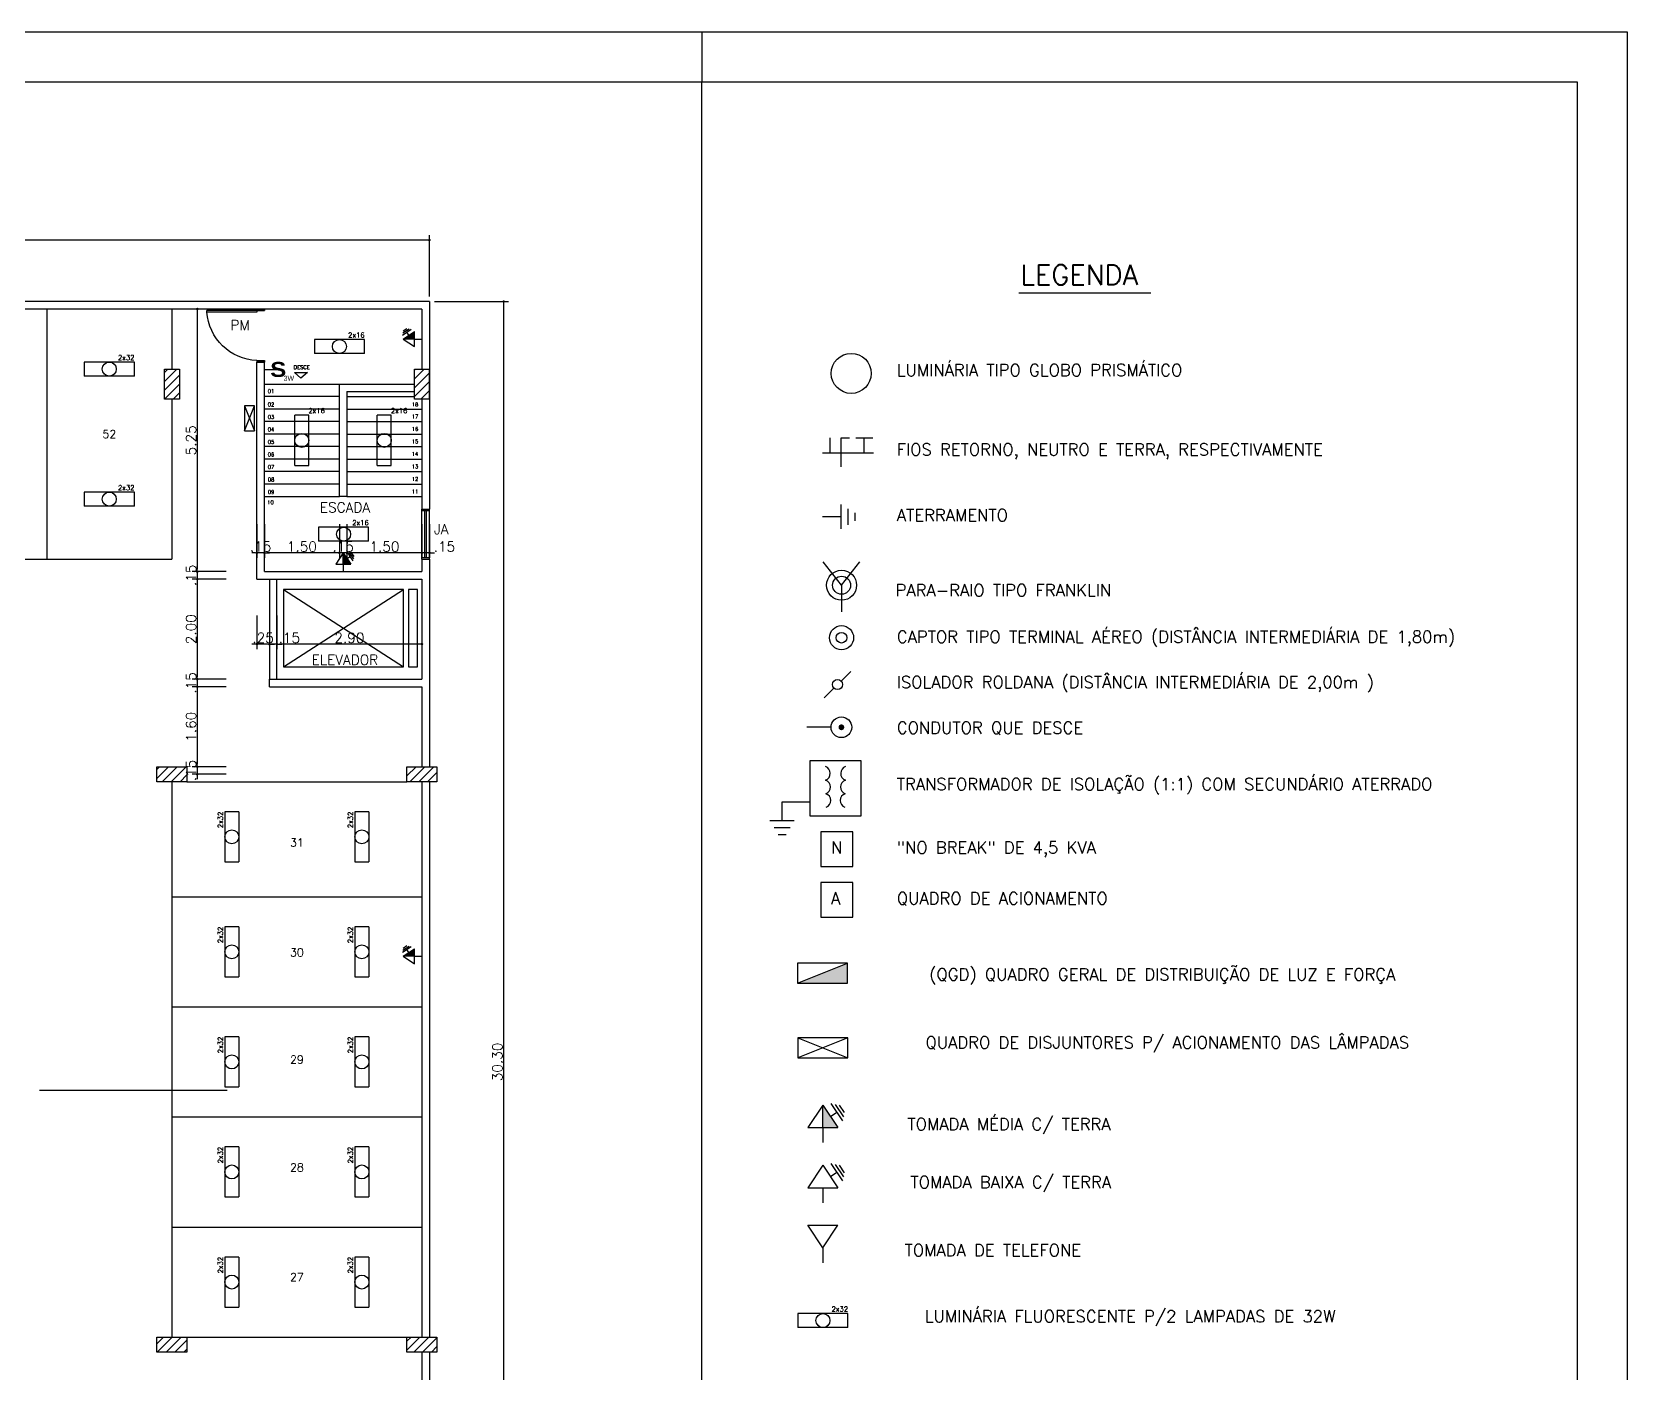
# Model space of a CAD drawing. Header units: millimetres. Extents: x 682 to 1119, y 341 to 434.
# Drawn here: x 737.78 to 769.67, y 398.46 to 425.27 of the extents above; entities that cross this region are included whole.
import ezdxf
from ezdxf.enums import TextEntityAlignment as Align

# ---------------------------------------------------------------- set-up
doc = ezdxf.new("R2010")
doc.units = ezdxf.units.MM
doc.linetypes.add('CENTER2', pattern=[1.125, 0.75, -0.125, 0.125, -0.125])
doc.linetypes.add('CENTERX2', pattern=[4, 2.5, -0.5, 0.5, -0.5])
for name, color, linetype in [('04', 4, 'Continuous'), ('ALV', 6, 'Continuous'), ('AR-ALVENARIA_EM_VISTA-004-C', 4, 'Continuous'), ('AR-CARIMBO-002-C', 2, 'Continuous'), ('AR-COTAS-001-C', 1, 'Continuous'), ('AR-ESQUADRIAS_EM_VISTA-002-C', 2, 'Continuous'), ('AR-INDICAÇÕES_GRÁFICAS-002-C', 2, 'Continuous'), ('AR-LINHA_DE_CORTE-007-E', 7, 'CENTER2'), ('AR-PISO_EM_PLANTA-001-C', 1, 'Continuous'), ('AR-TEXTOS_ALTURA_2_5MM-003C', 3, 'Continuous'), ('AR-TEXTOS_ALTURA_6_0MM-005-C', 5, 'Continuous'), ('EIXOS', 2, 'Continuous'), ('ESQUADRIAS_2', 2, 'CENTERX2'), ('GARAGEM', 1, 'Continuous'), ('hatch', 253, 'Continuous'), ('M', 2, 'Continuous'), ('PENA_2', 2, 'Continuous'), ('PENA_4', 4, 'Continuous'), ('PENA_6', 5, 'Continuous'), ('TEXTO', 2, 'Continuous')]:
    doc.layers.add(name, color=color, linetype=linetype)
doc.styles.add('R60', font='simplex.shx', dxfattribs={"height": 0.08})
doc.styles.add('ROMANS', font='romans')
doc.styles.add('T50', font='simplex.shx', dxfattribs={"height": 0.5})
doc.dimstyles.new('ISO-25_WS', dxfattribs={"dimscale": 0.282828, "dimtxt": 0.8, "dimasz": 2, "dimexe": 0.1, "dimexo": 0.625, "dimgap": 0.325, "dimtad": 1, "dimzin": 4, "dimdsep": 46, "dimtxsty": 'Standard', "dimsah": 1, "dimcen": 2.5, "dimadec": 0, "dimazin": 0, "dimtfac": 1, "dimtdec": 0, "dimtmove": 2, "dimatfit": 3, "dimfxl": 1, "dimtolj": 1, "dimtzin": 0, "dimarcsym": 0})
doc.dimstyles.new('PADRÃO', dxfattribs={"dimscale": 0.05, "dimtxt": 2, "dimasz": 1, "dimexe": 2, "dimexo": 2, "dimgap": 0.5, "dimtad": 1, "dimzin": 5, "dimdsep": 46, "dimtxsty": 'ROMANS', "dimblk1": 'DOT', "dimblk2": 'DOT', "dimsah": 1, "dimcen": 2.5, "dimdle": 0.2, "dimclrd": 1, "dimclre": 1, "dimclrt": 3, "dimadec": 0, "dimazin": 0, "dimtfac": 1, "dimtix": 1, "dimtmove": 2, "dimatfit": 3, "dimldrblk": 'DOT', "dimfxl": 1, "dimtolj": 1, "dimtzin": 1, "dimarcsym": 0})
pattern_1 = [(45, (707.43386, 379.81149), (-0.08838835, 0.08838835), [])]
pattern_2 = [(45, (707.43386, 379.11149), (-0.08838835, 0.08838835), [])]
pattern_3 = [(45, (707.43386, 380.51149), (-0.08838835, 0.08838835), [])]

# ---------------------------------------------------------------- blocks, each defined once
blk = doc.blocks.new('_DOT')
at = {"color": 0, "linetype": 'ByBlock'}
blk.add_line((-0.5, 0), (-1, 0), dxfattribs=at)
at = {"color": 0, "linetype": 'ByBlock', "const_width": 0.5}
blk.add_lwpolyline([(-0.25, 0, 1), (0.25, 0, 1)], format="xyb", close=True, dxfattribs=at)
blk = doc.blocks.new('*D10')
at = {"layer": 'AR-COTAS-001-C', "color": 1, "linetype": 'ByBlock', "lineweight": -2}
for p, q in [((745.829, 419.884), (747.312, 419.884)), ((747.212, 419.834), (747.212, 389.534)), ((745.829, 389.484), (747.312, 389.484))]:
    blk.add_line(p, q, dxfattribs=at)
at = {"layer": 'DEFPOINTS', "color": 0, "linetype": 'ByBlock'}
for p in [(745.729, 419.884), (745.729, 389.484), (747.212, 389.484)]:
    blk.add_point(p, dxfattribs=at)
at = {"layer": 'AR-COTAS-001-C', "color": 1, "linetype": 'ByBlock', "lineweight": -2, "xscale": 0.05, "yscale": 0.05, "zscale": 0.05}
for p, rotation in [((747.212, 419.884), 90), ((747.212, 389.484), 270)]:
    blk.add_blockref('_DOT', p, dxfattribs=dict(at, rotation=rotation))
at = {"layer": 'AR-COTAS-001-C', "color": 3, "linetype": 'ByBlock', "insert": (747.087, 404.684), "char_height": 0.2, "attachment_point": 5, "rotation": 90, "style": 'ROMANS'}
blk.add_mtext('\\A1;30.30', dxfattribs=at)
blk = doc.blocks.new('*D11')
at = {"layer": 'AR-COTAS-001-C', "color": 1, "linetype": 'ByBlock', "lineweight": -2}
for p, q in [((703.766, 420.081), (703.766, 421.212)), ((745.679, 421.112), (703.816, 421.112)), ((745.729, 419.984), (745.729, 421.212))]:
    blk.add_line(p, q, dxfattribs=at)
at = {"layer": 'DEFPOINTS', "color": 0, "linetype": 'ByBlock'}
for p in [(703.766, 421.112), (703.766, 419.981), (745.729, 419.884)]:
    blk.add_point(p, dxfattribs=at)
at = {"layer": 'AR-COTAS-001-C', "color": 1, "linetype": 'ByBlock', "lineweight": -2, "xscale": 0.05, "yscale": 0.05, "zscale": 0.05, "rotation": 180}
blk.add_blockref('_DOT', (703.766, 421.112), dxfattribs=at)
at = {"layer": 'AR-COTAS-001-C', "color": 1, "linetype": 'ByBlock', "lineweight": -2, "xscale": 0.05, "yscale": 0.05, "zscale": 0.05}
blk.add_blockref('_DOT', (745.729, 421.112), dxfattribs=at)
at = {"layer": 'AR-COTAS-001-C', "color": 3, "linetype": 'ByBlock', "insert": (724.747, 421.237), "char_height": 0.2, "attachment_point": 5, "style": 'ROMANS'}
blk.add_mtext('\\A1;42.00', dxfattribs=at)
blk = doc.blocks.new('*D49')
at = {"layer": 'AR-COTAS-001-C', "color": 1, "lineweight": -2}
for p, q in [((742.429, 415.435), (742.429, 414.76)), ((743.929, 415.435), (743.929, 414.76)), ((743.879, 414.86), (742.479, 414.86))]:
    blk.add_line(p, q, dxfattribs=at)
at = {"layer": 'DEFPOINTS', "color": 0}
for p in [(742.429, 415.535), (743.929, 415.535), (742.429, 414.86)]:
    blk.add_point(p, dxfattribs=at)
at = {"layer": 'AR-COTAS-001-C', "color": 1, "lineweight": -2, "xscale": 0.05, "yscale": 0.05, "zscale": 0.05, "rotation": 180}
blk.add_blockref('_DOT', (742.429, 414.86), dxfattribs=at)
at = {"layer": 'AR-COTAS-001-C', "color": 1, "lineweight": -2, "xscale": 0.05, "yscale": 0.05, "zscale": 0.05}
blk.add_blockref('_DOT', (743.929, 414.86), dxfattribs=at)
at = {"layer": 'AR-COTAS-001-C', "color": 3, "insert": (743.179, 414.985), "char_height": 0.2, "attachment_point": 5, "style": 'ROMANS'}
blk.add_mtext('\\A1;1.50', dxfattribs=at)
blk = doc.blocks.new('*D50')
at = {"layer": 'AR-COTAS-001-C', "color": 1, "lineweight": -2}
for p, q in [((744.079, 415.435), (744.079, 414.76)), ((745.579, 415.435), (745.579, 414.76)), ((745.529, 414.86), (744.129, 414.86))]:
    blk.add_line(p, q, dxfattribs=at)
at = {"layer": 'DEFPOINTS', "color": 0}
for p in [(744.079, 415.535), (745.579, 415.535), (744.079, 414.86)]:
    blk.add_point(p, dxfattribs=at)
at = {"layer": 'AR-COTAS-001-C', "color": 1, "lineweight": -2, "xscale": 0.05, "yscale": 0.05, "zscale": 0.05, "rotation": 180}
blk.add_blockref('_DOT', (744.079, 414.86), dxfattribs=at)
at = {"layer": 'AR-COTAS-001-C', "color": 1, "lineweight": -2, "xscale": 0.05, "yscale": 0.05, "zscale": 0.05}
blk.add_blockref('_DOT', (745.579, 414.86), dxfattribs=at)
at = {"layer": 'AR-COTAS-001-C', "color": 3, "insert": (744.829, 414.985), "char_height": 0.2, "attachment_point": 5, "style": 'ROMANS'}
blk.add_mtext('\\A1;1.50', dxfattribs=at)
blk = doc.blocks.new('PORTA_100')
at = {"layer": 'ESQUADRIAS_2', "linetype": 'Continuous'}
for p, q in [((-0.15, 1.03), (-0.15, 1.06)), ((-0.15, 1.06), (0, 1.06)), ((-0.15, 1.03), (0, 1.03)), ((0, 1.03), (0, 1.06)), ((-0.15, 0.03), (0, 0.03)), ((-0.15, 0), (-0.15, 0.03)), ((-0.15, 0), (0, 0)), ((0, 0), (0, 0.03))]:
    blk.add_line(p, q, dxfattribs=at)
at = {"layer": 'PENA_2', "linetype": 'Continuous', "ltscale": 5}
for p, q in [((-1.15, 0.06), (-1.151, 0.03)), ((-0.15, 0.03), (-1.151, 0.03)), ((-0.15, 0.06), (-1.15, 0.06)), ((-0.15, 0.03), (-0.15, 0.06))]:
    blk.add_line(p, q, dxfattribs=at)
blk.add_arc((-0.104, -0.018), 1.049, 92.5, 175.7538, dxfattribs=at)
blk = doc.blocks.new('*D51')
at = {"layer": 'AR-COTAS-001-C', "color": 1, "lineweight": -2}
for p, q in [((743.929, 415.435), (743.929, 414.76)), ((744.079, 415.435), (744.079, 414.76)), ((743.879, 414.86), (743.829, 414.86)), ((744.079, 414.86), (743.929, 414.86)), ((744.129, 414.86), (744.179, 414.86))]:
    blk.add_line(p, q, dxfattribs=at)
at = {"layer": 'DEFPOINTS', "color": 0}
for p in [(743.929, 415.535), (744.079, 415.535), (743.929, 414.86)]:
    blk.add_point(p, dxfattribs=at)
at = {"layer": 'AR-COTAS-001-C', "color": 1, "lineweight": -2, "xscale": 0.05, "yscale": 0.05, "zscale": 0.05}
blk.add_blockref('_DOT', (743.929, 414.86), dxfattribs=at)
at = {"layer": 'AR-COTAS-001-C', "color": 1, "lineweight": -2, "xscale": 0.05, "yscale": 0.05, "zscale": 0.05, "rotation": 180}
blk.add_blockref('_DOT', (744.079, 414.86), dxfattribs=at)
at = {"layer": 'AR-COTAS-001-C', "color": 3, "insert": (744.004, 414.985), "char_height": 0.2, "attachment_point": 5, "style": 'ROMANS'}
blk.add_mtext('\\A1;.15', dxfattribs=at)
blk = doc.blocks.new('*D52')
at = {"layer": 'AR-COTAS-001-C', "color": 1, "lineweight": -2}
for p, q in [((745.579, 415.435), (745.579, 414.76)), ((745.729, 415.435), (745.729, 414.76)), ((745.529, 414.86), (745.479, 414.86)), ((745.729, 414.86), (745.579, 414.86)), ((745.779, 414.86), (745.829, 414.86))]:
    blk.add_line(p, q, dxfattribs=at)
at = {"layer": 'DEFPOINTS', "color": 0}
for p in [(745.579, 415.535), (745.729, 415.535), (745.579, 414.86)]:
    blk.add_point(p, dxfattribs=at)
at = {"layer": 'AR-COTAS-001-C', "color": 1, "lineweight": -2, "xscale": 0.05, "yscale": 0.05, "zscale": 0.05}
blk.add_blockref('_DOT', (745.579, 414.86), dxfattribs=at)
at = {"layer": 'AR-COTAS-001-C', "color": 1, "lineweight": -2, "xscale": 0.05, "yscale": 0.05, "zscale": 0.05, "rotation": 180}
blk.add_blockref('_DOT', (745.729, 414.86), dxfattribs=at)
at = {"layer": 'AR-COTAS-001-C', "color": 3, "insert": (746.028, 414.985), "char_height": 0.2, "attachment_point": 5, "style": 'ROMANS'}
blk.add_mtext('\\A1;.15', dxfattribs=at)
blk = doc.blocks.new('*D53')
at = {"layer": 'AR-COTAS-001-C', "color": 1, "lineweight": -2}
for p, q in [((741.662, 414.334), (740.987, 414.334)), ((741.087, 414.284), (741.087, 412.384)), ((741.662, 412.334), (740.987, 412.334))]:
    blk.add_line(p, q, dxfattribs=at)
at = {"layer": 'DEFPOINTS', "color": 0}
for p in [(741.762, 414.334), (741.087, 412.334), (741.762, 412.334)]:
    blk.add_point(p, dxfattribs=at)
at = {"layer": 'AR-COTAS-001-C', "color": 1, "lineweight": -2, "xscale": 0.05, "yscale": 0.05, "zscale": 0.05}
for p, rotation in [((741.087, 414.334), 90), ((741.087, 412.334), 270)]:
    blk.add_blockref('_DOT', p, dxfattribs=dict(at, rotation=rotation))
at = {"layer": 'AR-COTAS-001-C', "color": 3, "insert": (740.962, 413.334), "char_height": 0.2, "attachment_point": 5, "rotation": 90, "style": 'ROMANS'}
blk.add_mtext('\\A1;2.00', dxfattribs=at)
blk = doc.blocks.new('*D54')
at = {"layer": 'AR-COTAS-001-C', "color": 1, "lineweight": -2}
for p, q in [((741.087, 414.534), (741.087, 414.584)), ((741.662, 414.484), (740.987, 414.484)), ((741.662, 414.334), (740.987, 414.334)), ((741.087, 414.484), (741.087, 414.334)), ((741.087, 414.284), (741.087, 414.234))]:
    blk.add_line(p, q, dxfattribs=at)
at = {"layer": 'DEFPOINTS', "color": 0}
for p in [(741.087, 414.334), (741.762, 414.484), (741.762, 414.334)]:
    blk.add_point(p, dxfattribs=at)
at = {"layer": 'AR-COTAS-001-C', "color": 1, "lineweight": -2, "xscale": 0.05, "yscale": 0.05, "zscale": 0.05}
for p, rotation in [((741.087, 414.484), 270), ((741.087, 414.334), 90)]:
    blk.add_blockref('_DOT', p, dxfattribs=dict(at, rotation=rotation))
at = {"layer": 'AR-COTAS-001-C', "color": 3, "insert": (740.962, 414.409), "char_height": 0.2, "attachment_point": 5, "rotation": 90, "style": 'ROMANS'}
blk.add_mtext('\\A1;.15', dxfattribs=at)
blk = doc.blocks.new('*D55')
at = {"layer": 'AR-COTAS-001-C', "color": 1, "lineweight": -2}
for p, q in [((741.662, 419.734), (740.987, 419.734)), ((741.087, 419.684), (741.087, 414.534)), ((741.662, 414.484), (740.987, 414.484))]:
    blk.add_line(p, q, dxfattribs=at)
at = {"layer": 'DEFPOINTS', "color": 0}
for p in [(741.762, 419.734), (741.087, 414.484), (741.762, 414.484)]:
    blk.add_point(p, dxfattribs=at)
at = {"layer": 'AR-COTAS-001-C', "color": 1, "lineweight": -2, "xscale": 0.05, "yscale": 0.05, "zscale": 0.05}
for p, rotation in [((741.087, 419.734), 90), ((741.087, 414.484), 270)]:
    blk.add_blockref('_DOT', p, dxfattribs=dict(at, rotation=rotation))
at = {"layer": 'AR-COTAS-001-C', "color": 3, "insert": (740.962, 417.109), "char_height": 0.2, "attachment_point": 5, "rotation": 90, "style": 'ROMANS'}
blk.add_mtext('\\A1;5.25', dxfattribs=at)
blk = doc.blocks.new('A$C24F306F9')
at = {"layer": 'TEXTO', "color": 2, "style": 'ROMANS'}
for s, p in [('01', (0.062, 2.054)), ('02', (0.062, 1.788)), ('03', (0.062, 1.538)), ('04', (0.062, 1.288)), ('05', (0.062, 1.038)), ('06', (0.062, 0.788)), ('07', (0.062, 0.538)), ('08', (0.063, 0.288)), ('09', (0.063, 0.038))]:
    blk.add_text(s, height=0.075, dxfattribs=at).set_placement(p, align=Align.MIDDLE)
blk = doc.blocks.new('*D56')
at = {"layer": 'AR-COTAS-001-C', "color": 1, "lineweight": -2}
for p, q in [((742.279, 415.435), (742.279, 414.76)), ((742.429, 415.435), (742.429, 414.76)), ((742.229, 414.86), (742.179, 414.86)), ((742.429, 414.86), (742.279, 414.86)), ((742.479, 414.86), (742.529, 414.86))]:
    blk.add_line(p, q, dxfattribs=at)
at = {"layer": 'DEFPOINTS', "color": 0}
for p in [(742.279, 415.535), (742.429, 415.535), (742.279, 414.86)]:
    blk.add_point(p, dxfattribs=at)
at = {"layer": 'AR-COTAS-001-C', "color": 1, "lineweight": -2, "xscale": 0.05, "yscale": 0.05, "zscale": 0.05}
blk.add_blockref('_DOT', (742.279, 414.86), dxfattribs=at)
at = {"layer": 'AR-COTAS-001-C', "color": 1, "lineweight": -2, "xscale": 0.05, "yscale": 0.05, "zscale": 0.05, "rotation": 180}
blk.add_blockref('_DOT', (742.429, 414.86), dxfattribs=at)
at = {"layer": 'AR-COTAS-001-C', "color": 3, "insert": (742.354, 414.985), "char_height": 0.2, "attachment_point": 5, "style": 'ROMANS'}
blk.add_mtext('\\A1;.15', dxfattribs=at)
blk = doc.blocks.new('*D57')
at = {"layer": 'AR-COTAS-001-C', "color": 1, "lineweight": -2}
for p, q in [((741.087, 412.384), (741.087, 412.434)), ((741.662, 412.334), (740.987, 412.334)), ((741.662, 412.184), (740.987, 412.184)), ((741.087, 412.334), (741.087, 412.184)), ((741.087, 412.134), (741.087, 412.084))]:
    blk.add_line(p, q, dxfattribs=at)
at = {"layer": 'DEFPOINTS', "color": 0}
for p in [(741.087, 412.184), (741.762, 412.334), (741.762, 412.184)]:
    blk.add_point(p, dxfattribs=at)
at = {"layer": 'AR-COTAS-001-C', "color": 1, "lineweight": -2, "xscale": 0.05, "yscale": 0.05, "zscale": 0.05}
for p, rotation in [((741.087, 412.334), 270), ((741.087, 412.184), 90)]:
    blk.add_blockref('_DOT', p, dxfattribs=dict(at, rotation=rotation))
at = {"layer": 'AR-COTAS-001-C', "color": 3, "insert": (740.962, 412.259), "char_height": 0.2, "attachment_point": 5, "rotation": 90, "style": 'ROMANS'}
blk.add_mtext('\\A1;.15', dxfattribs=at)
blk = doc.blocks.new('*D58')
at = {"layer": 'AR-COTAS-001-C', "color": 1, "lineweight": -2}
for p, q in [((741.662, 412.184), (740.987, 412.184)), ((741.087, 412.134), (741.087, 410.634)), ((741.662, 410.584), (740.987, 410.584))]:
    blk.add_line(p, q, dxfattribs=at)
at = {"layer": 'DEFPOINTS', "color": 0}
for p in [(741.762, 412.184), (741.087, 410.584), (741.762, 410.584)]:
    blk.add_point(p, dxfattribs=at)
at = {"layer": 'AR-COTAS-001-C', "color": 1, "lineweight": -2, "xscale": 0.05, "yscale": 0.05, "zscale": 0.05}
for p, rotation in [((741.087, 412.184), 90), ((741.087, 410.584), 270)]:
    blk.add_blockref('_DOT', p, dxfattribs=dict(at, rotation=rotation))
at = {"layer": 'AR-COTAS-001-C', "color": 3, "insert": (740.962, 411.384), "char_height": 0.2, "attachment_point": 5, "rotation": 90, "style": 'ROMANS'}
blk.add_mtext('\\A1;1.60', dxfattribs=at)
blk = doc.blocks.new('*D59')
at = {"layer": 'AR-COTAS-001-C', "color": 1, "lineweight": -2}
for p, q in [((741.662, 410.584), (740.987, 410.584)), ((741.662, 410.434), (740.987, 410.434)), ((741.087, 410.634), (741.087, 410.684)), ((741.087, 410.584), (741.087, 410.434)), ((741.087, 410.384), (741.087, 410.334))]:
    blk.add_line(p, q, dxfattribs=at)
at = {"layer": 'DEFPOINTS', "color": 0}
for p in [(741.087, 410.434), (741.762, 410.584), (741.762, 410.434)]:
    blk.add_point(p, dxfattribs=at)
at = {"layer": 'AR-COTAS-001-C', "color": 1, "lineweight": -2, "xscale": 0.05, "yscale": 0.05, "zscale": 0.05}
for p, rotation in [((741.087, 410.584), 270), ((741.087, 410.434), 90)]:
    blk.add_blockref('_DOT', p, dxfattribs=dict(at, rotation=rotation))
at = {"layer": 'AR-COTAS-001-C', "color": 3, "insert": (740.962, 410.509), "char_height": 0.2, "attachment_point": 5, "rotation": 90, "style": 'ROMANS'}
blk.add_mtext('\\A1;.15', dxfattribs=at)
blk = doc.blocks.new('*D69')
at = {"layer": 'AR-COTAS-001-C', "color": 1, "lineweight": -2}
for p, q in [((742.679, 413.61), (742.679, 412.936)), ((745.579, 413.61), (745.579, 412.936)), ((745.529, 413.036), (742.729, 413.036))]:
    blk.add_line(p, q, dxfattribs=at)
at = {"layer": 'DEFPOINTS', "color": 0}
for p in [(742.679, 413.71), (745.579, 413.71), (742.679, 413.036)]:
    blk.add_point(p, dxfattribs=at)
at = {"layer": 'AR-COTAS-001-C', "color": 1, "lineweight": -2, "xscale": 0.05, "yscale": 0.05, "zscale": 0.05, "rotation": 180}
blk.add_blockref('_DOT', (742.679, 413.036), dxfattribs=at)
at = {"layer": 'AR-COTAS-001-C', "color": 1, "lineweight": -2, "xscale": 0.05, "yscale": 0.05, "zscale": 0.05}
blk.add_blockref('_DOT', (745.579, 413.036), dxfattribs=at)
at = {"layer": 'AR-COTAS-001-C', "color": 3, "insert": (744.129, 413.161), "char_height": 0.2, "attachment_point": 5, "style": 'ROMANS'}
blk.add_mtext('\\A1;2.90', dxfattribs=at)
blk = doc.blocks.new('*D70')
at = {"layer": 'AR-COTAS-001-C', "color": 1, "lineweight": -2}
for p, q in [((742.529, 413.61), (742.529, 412.936)), ((742.679, 413.61), (742.679, 412.936)), ((742.479, 413.036), (742.429, 413.036)), ((742.679, 413.036), (742.529, 413.036)), ((742.729, 413.036), (742.779, 413.036))]:
    blk.add_line(p, q, dxfattribs=at)
at = {"layer": 'DEFPOINTS', "color": 0}
for p in [(742.529, 413.71), (742.679, 413.71), (742.529, 413.036)]:
    blk.add_point(p, dxfattribs=at)
at = {"layer": 'AR-COTAS-001-C', "color": 1, "lineweight": -2, "xscale": 0.05, "yscale": 0.05, "zscale": 0.05}
blk.add_blockref('_DOT', (742.529, 413.036), dxfattribs=at)
at = {"layer": 'AR-COTAS-001-C', "color": 1, "lineweight": -2, "xscale": 0.05, "yscale": 0.05, "zscale": 0.05, "rotation": 180}
blk.add_blockref('_DOT', (742.679, 413.036), dxfattribs=at)
at = {"layer": 'AR-COTAS-001-C', "color": 3, "insert": (742.928, 413.161), "char_height": 0.2, "attachment_point": 5, "style": 'ROMANS'}
blk.add_mtext('\\A1;.15', dxfattribs=at)
blk = doc.blocks.new('*D71')
at = {"layer": 'AR-COTAS-001-C', "color": 1, "lineweight": -2}
for p, q in [((742.279, 413.61), (742.279, 412.936)), ((742.529, 413.61), (742.529, 412.936)), ((742.229, 413.036), (742.179, 413.036)), ((742.529, 413.036), (742.279, 413.036)), ((742.579, 413.036), (742.629, 413.036))]:
    blk.add_line(p, q, dxfattribs=at)
at = {"layer": 'DEFPOINTS', "color": 0}
for p in [(742.279, 413.71), (742.529, 413.71), (742.279, 413.036)]:
    blk.add_point(p, dxfattribs=at)
at = {"layer": 'AR-COTAS-001-C', "color": 1, "lineweight": -2, "xscale": 0.05, "yscale": 0.05, "zscale": 0.05}
blk.add_blockref('_DOT', (742.279, 413.036), dxfattribs=at)
at = {"layer": 'AR-COTAS-001-C', "color": 1, "lineweight": -2, "xscale": 0.05, "yscale": 0.05, "zscale": 0.05, "rotation": 180}
blk.add_blockref('_DOT', (742.529, 413.036), dxfattribs=at)
at = {"layer": 'AR-COTAS-001-C', "color": 3, "insert": (742.404, 413.161), "char_height": 0.2, "attachment_point": 5, "style": 'ROMANS'}
blk.add_mtext('\\A1;.25', dxfattribs=at)

msp = doc.modelspace()

# ---------------------------------------------------------------- hatches: boundary and pattern name
at = {"layer": 'AR-COTAS-001-C', "linetype": 'Continuous', "ltscale": 5}
h = msp.add_hatch(dxfattribs=at)
h.set_pattern_fill('ANSI31', color=256, style=0)
h.set_pattern_definition(pattern_1)
h.paths.add_polyline_path([(740.429, 417.934), (740.729, 417.934), (740.729, 418.534), (740.429, 418.534)])
h = msp.add_hatch(dxfattribs=at)
h.set_pattern_fill('ANSI31', color=256, style=0)
h.set_pattern_definition(pattern_1)
h.paths.add_polyline_path([(745.729, 418.534), (745.429, 418.534), (745.429, 417.934), (745.729, 417.934)])
h = msp.add_hatch(dxfattribs=at)
h.set_pattern_fill('ANSI31', color=256, style=0)
h.set_pattern_definition(pattern_3)
h.paths.add_polyline_path([(740.879, 410.584), (740.279, 410.584), (740.279, 410.284), (740.879, 410.284)])
h = msp.add_hatch(dxfattribs=at)
h.set_pattern_fill('ANSI31', color=256, style=0)
h.set_pattern_definition(pattern_3)
h.paths.add_polyline_path([(745.279, 410.584), (745.279, 410.284), (745.879, 410.284), (745.879, 410.584)])
h = msp.add_hatch(dxfattribs=at)
h.set_pattern_fill('ANSI31', color=256, style=0)
h.set_pattern_definition(pattern_2)
h.paths.add_polyline_path([(740.279, 399.184), (740.279, 398.884), (740.879, 398.884), (740.879, 399.184)])
h = msp.add_hatch(dxfattribs=at)
h.set_pattern_fill('ANSI31', color=256, style=0)
h.set_pattern_definition(pattern_2)
h.paths.add_polyline_path([(745.279, 399.184), (745.279, 398.884), (745.879, 398.884), (745.879, 399.184)])
at = {"layer": 'AR-TEXTOS_ALTURA_2_5MM-003C', "linetype": 'ByBlock', "ltscale": 2}
msp.add_hatch(color=256, dxfattribs=at).paths.add_polyline_path([(754.087, 406.26), (754.087, 406.66), (753.087, 406.26)])
at = {"layer": 'hatch', "linetype": 'ByBlock', "ltscale": 5}
for points in [[(745.429, 419.284), (745.204, 419.134), (745.429, 419.134)], [(744.154, 414.634), (744.004, 414.859), (744.004, 414.634)], [(745.429, 406.947), (745.204, 406.797), (745.429, 406.797)], [(753.896, 403.37), (753.596, 403.82), (753.596, 403.37)]]:
    msp.add_hatch(color=256, dxfattribs=at).paths.add_polyline_path(points)

# ---------------------------------------------------------------- linework, layer by layer
at = {"color": 4, "linetype": 'Continuous'}
for p, q in [((754.607, 416.852), (753.585, 416.852)), ((753.957, 415.581), (753.585, 415.581)), ((752.779, 409.511), (752.777, 409.883)), ((752.777, 409.883), (753.335, 409.883))]:
    msp.add_line(p, q, dxfattribs=at)
at = {"layer": '04', "linetype": 'Continuous'}
for p, q in [((753.968, 414.212), (753.603, 414.682)), ((753.968, 414.212), (754.332, 414.682)), ((753.968, 414.212), (753.968, 413.68)), ((753.959, 412.297), (754.155, 412.489)), ((753.62, 411.965), (753.816, 412.157)), ((753.757, 411.373), (753.274, 411.373))]:
    msp.add_line(p, q, dxfattribs=at)
at = {"layer": '04', "linetype": 'Continuous', "const_width": 0.0576}
msp.add_lwpolyline([(753.935, 411.373, 1), (753.993, 411.373, 1)], format="xyb", close=True, dxfattribs=at)
at = {"layer": '04', "linetype": 'Continuous'}
for points in [[(753.335, 409.606), (754.358, 409.606), (754.358, 410.704), (753.335, 410.704)], [(753.552, 408.591), (754.196, 408.591), (754.196, 409.283), (753.552, 409.283)], [(753.552, 407.577), (754.196, 407.577), (754.196, 408.268), (753.552, 408.268)]]:
    msp.add_lwpolyline(points, close=True, dxfattribs=at)
at = {"layer": '04'}
for centre, radius in [((753.968, 414.212), 0.3), ((753.968, 414.212), 0.18), ((753.967, 413.164), 0.241), ((753.967, 413.164), 0.107), ((753.964, 411.373), 0.207)]:
    msp.add_circle(centre, radius, dxfattribs=at)
at = {"layer": '04', "linetype": 'Continuous'}
msp.add_circle((753.887, 412.227), 0.1, dxfattribs=at)
at = {"layer": 'ALV'}
for p, q in [((745.729, 419.884), (703.788, 419.884)), ((745.579, 419.734), (703.806, 419.734)), ((745.579, 419.734), (745.579, 418.534)), ((745.729, 419.884), (745.729, 415.734)), ((740.429, 418.534), (740.729, 418.534)), ((740.429, 417.934), (740.429, 418.534)), ((740.729, 418.534), (740.729, 417.934)), ((742.279, 414.334), (742.279, 418.674)), ((742.429, 418.674), (742.279, 418.674)), ((742.279, 418.674), (742.429, 418.674)), ((742.429, 414.484), (742.429, 418.674)), ((745.429, 418.534), (745.729, 418.534)), ((745.429, 417.934), (745.429, 418.534)), ((745.729, 417.934), (745.729, 418.534)), ((743.929, 418.234), (745.429, 418.234)), ((743.929, 415.984), (743.929, 418.234)), ((744.079, 418.084), (745.429, 418.084)), ((744.079, 418.084), (744.079, 415.984)), ((740.729, 417.934), (740.429, 417.934)), ((745.729, 417.934), (745.429, 417.934)), ((745.579, 417.934), (745.579, 415.734)), ((744.079, 415.984), (743.929, 415.984)), ((745.579, 415.734), (745.729, 415.734)), ((745.579, 414.734), (745.579, 414.484)), ((745.579, 414.734), (745.729, 414.734)), ((745.729, 414.734), (745.729, 410.584)), ((742.279, 414.334), (745.579, 414.334)), ((742.429, 414.484), (745.579, 414.484)), ((745.579, 414.334), (745.579, 412.334)), ((742.529, 412.184), (742.529, 412.334)), ((742.529, 412.334), (745.579, 412.334)), ((742.529, 412.184), (745.579, 412.184)), ((745.579, 412.184), (745.579, 410.584)), ((745.579, 410.284), (745.579, 399.184)), ((745.729, 410.284), (745.729, 399.184)), ((740.279, 399.184), (740.879, 399.184)), ((740.279, 398.884), (740.279, 399.184)), ((740.879, 399.184), (740.879, 398.884)), ((740.879, 398.884), (740.279, 398.884)), ((745.579, 398.884), (745.579, 391.534)), ((745.729, 398.884), (745.729, 389.584))]:
    msp.add_line(p, q, dxfattribs=at)
for points in [[(740.279, 410.584), (740.879, 410.584), (740.879, 410.284), (740.279, 410.284)], [(745.279, 410.584), (745.879, 410.584), (745.879, 410.284), (745.279, 410.284)], [(745.279, 399.184), (745.879, 399.184), (745.879, 398.884), (745.279, 398.884)]]:
    msp.add_lwpolyline(points, close=True, dxfattribs=at)
at = {"layer": 'AR-ALVENARIA_EM_VISTA-004-C'}
for p, q in [((745.579, 417.934), (745.579, 416.115)), ((742.429, 414.334), (742.429, 414.334))]:
    msp.add_line(p, q, dxfattribs=at)
at = {"layer": 'AR-CARIMBO-002-C', "ltscale": 2}
msp.add_line((751.172, 368.95), (751.172, 412.814), dxfattribs=at)
at = {"layer": 'AR-INDICAÇÕES_GRÁFICAS-002-C', "ltscale": 2}
msp.add_line((757.514, 420.06), (760.149, 420.06), dxfattribs=at)
at = {"layer": 'AR-LINHA_DE_CORTE-007-E', "linetype": 'CENTER2', "ltscale": 5}
msp.add_line((737.936, 404.122), (742.036, 404.122), dxfattribs=at)
at = {"layer": 'AR-PISO_EM_PLANTA-001-C'}
for p, q in [((738.079, 419.734), (738.079, 414.734)), ((740.579, 419.734), (740.579, 418.534)), ((740.579, 419.734), (740.579, 418.534)), ((740.579, 419.734), (740.579, 418.534)), ((740.579, 417.934), (740.579, 414.734)), ((740.579, 417.934), (740.579, 414.734)), ((740.579, 417.934), (740.579, 414.734)), ((740.579, 410.284), (740.579, 399.184)), ((740.579, 410.284), (740.579, 399.184)), ((740.879, 410.284), (745.279, 410.284)), ((740.579, 407.984), (745.579, 407.984)), ((740.579, 405.784), (745.579, 405.784)), ((740.579, 403.584), (745.579, 403.584)), ((740.579, 401.384), (745.579, 401.384)), ((740.879, 399.184), (745.279, 399.184))]:
    msp.add_line(p, q, dxfattribs=at)
at = {"layer": 'AR-PISO_EM_PLANTA-001-C', "linetype": 'ByBlock', "ltscale": 5}
for p, q in [((745.579, 414.734), (745.579, 415.734)), ((745.579, 415.704), (745.729, 415.704)), ((745.639, 414.764), (745.639, 415.704)), ((745.669, 414.764), (745.669, 415.704)), ((745.729, 414.734), (745.729, 415.734)), ((704.395, 414.734), (740.579, 414.734)), ((745.579, 414.764), (745.729, 414.764))]:
    msp.add_line(p, q, dxfattribs=at)
at = {"layer": 'AR-TEXTOS_ALTURA_2_5MM-003C', "linetype": 'ByBlock', "ltscale": 2}
for p, q in [((743.429, 419.124), (743.429, 418.844)), ((744.429, 419.124), (743.429, 419.124)), ((744.429, 418.844), (744.429, 419.124)), ((745.187, 419.213), (745.362, 419.329)), ((745.196, 419.255), (745.321, 419.338)), ((745.204, 419.296), (745.279, 419.346)), ((745.204, 419.134), (745.429, 419.284)), ((745.429, 419.134), (745.204, 419.134)), ((745.204, 419.134), (745.429, 418.984)), ((745.316, 419.209), (745.275, 419.271)), ((745.429, 419.134), (745.429, 419.284)), ((745.429, 419.134), (745.579, 419.134)), ((745.429, 418.984), (745.429, 419.134)), ((744.429, 418.844), (743.429, 418.844)), ((738.829, 418.674), (738.829, 418.394)), ((739.829, 418.674), (738.829, 418.674)), ((739.829, 418.394), (739.829, 418.674)), ((742.679, 418.517), (742.429, 418.517)), ((739.829, 418.394), (738.829, 418.394)), ((742.029, 417.302), (742.229, 417.802)), ((742.029, 417.802), (742.229, 417.302)), ((743.316, 417.609), (743.036, 417.609)), ((743.036, 416.609), (743.036, 417.609)), ((743.316, 416.609), (743.316, 417.609)), ((744.966, 417.609), (744.686, 417.609)), ((744.686, 416.609), (744.686, 417.609)), ((744.966, 416.609), (744.966, 417.609)), ((743.036, 416.609), (743.316, 416.609)), ((744.686, 416.609), (744.966, 416.609)), ((738.829, 416.074), (738.829, 415.794)), ((739.829, 416.074), (738.829, 416.074)), ((739.829, 415.794), (739.829, 416.074)), ((739.829, 415.794), (738.829, 415.794)), ((743.513, 415.374), (743.513, 415.094)), ((744.513, 415.374), (743.513, 415.374)), ((744.513, 415.094), (744.513, 415.374)), ((744.513, 415.094), (743.513, 415.094)), ((744.004, 414.859), (743.854, 414.634)), ((743.854, 414.634), (744.004, 414.634)), ((744.004, 414.634), (744.004, 414.859)), ((744.004, 414.859), (744.154, 414.634)), ((744.004, 414.634), (744.004, 414.484)), ((744.004, 414.634), (744.154, 414.634)), ((744.079, 414.746), (744.141, 414.788)), ((744.083, 414.875), (744.2, 414.701)), ((744.125, 414.867), (744.208, 414.742)), ((744.166, 414.859), (744.216, 414.784)), ((741.919, 409.684), (741.639, 409.684)), ((741.639, 409.684), (741.639, 408.684)), ((741.919, 409.684), (741.919, 408.684)), ((744.519, 409.684), (744.239, 409.684)), ((744.239, 409.684), (744.239, 408.684)), ((744.519, 409.684), (744.519, 408.684)), ((741.639, 408.684), (741.919, 408.684)), ((744.239, 408.684), (744.519, 408.684)), ((741.919, 407.384), (741.639, 407.384)), ((741.639, 407.384), (741.639, 406.384)), ((741.919, 407.384), (741.919, 406.384)), ((744.519, 407.384), (744.239, 407.384)), ((744.239, 407.384), (744.239, 406.384)), ((744.519, 407.384), (744.519, 406.384)), ((745.187, 406.876), (745.362, 406.992)), ((745.196, 406.918), (745.321, 407.001)), ((745.204, 406.959), (745.279, 407.009)), ((745.204, 406.797), (745.429, 406.947)), ((745.316, 406.872), (745.275, 406.934)), ((745.429, 406.797), (745.429, 406.947)), ((745.429, 406.797), (745.204, 406.797)), ((745.204, 406.797), (745.429, 406.647)), ((745.429, 406.797), (745.579, 406.797)), ((745.429, 406.647), (745.429, 406.797)), ((753.087, 406.26), (754.087, 406.66)), ((741.639, 406.384), (741.919, 406.384)), ((744.239, 406.384), (744.519, 406.384)), ((741.919, 405.184), (741.639, 405.184)), ((741.639, 405.184), (741.639, 404.184)), ((741.919, 405.184), (741.919, 404.184)), ((744.519, 405.184), (744.239, 405.184)), ((744.239, 405.184), (744.239, 404.184)), ((744.519, 405.184), (744.519, 404.184)), ((754.096, 405.165), (753.096, 404.765)), ((753.096, 405.165), (754.096, 404.765)), ((741.639, 404.184), (741.919, 404.184)), ((744.239, 404.184), (744.519, 404.184)), ((753.596, 403.82), (753.296, 403.37)), ((753.596, 403.82), (753.896, 403.37)), ((753.596, 403.37), (753.596, 403.82)), ((753.754, 403.853), (753.987, 403.504)), ((753.837, 403.836), (754.004, 403.587)), ((753.92, 403.82), (754.02, 403.67)), ((753.746, 403.595), (753.871, 403.678)), ((753.296, 403.37), (753.596, 403.37)), ((753.596, 403.37), (753.896, 403.37)), ((753.596, 403.37), (753.596, 403.07)), ((741.919, 402.984), (741.639, 402.984)), ((741.639, 402.984), (741.639, 401.984)), ((741.919, 402.984), (741.919, 401.984)), ((744.519, 402.984), (744.239, 402.984)), ((744.239, 402.984), (744.239, 401.984)), ((744.519, 402.984), (744.519, 401.984)), ((753.596, 402.62), (753.296, 402.17)), ((753.596, 402.62), (753.896, 402.17)), ((753.746, 402.395), (753.871, 402.478)), ((753.754, 402.653), (753.987, 402.304)), ((753.837, 402.636), (754.004, 402.387)), ((753.92, 402.62), (754.02, 402.47)), ((753.296, 402.17), (753.596, 402.17)), ((753.596, 402.17), (753.896, 402.17)), ((753.596, 402.17), (753.596, 401.87)), ((741.639, 401.984), (741.919, 401.984)), ((744.239, 401.984), (744.519, 401.984)), ((753.596, 400.97), (753.296, 401.42)), ((753.296, 401.42), (753.596, 401.42)), ((753.596, 400.97), (753.896, 401.42)), ((753.596, 401.42), (753.896, 401.42)), ((753.596, 400.97), (753.596, 400.67)), ((741.919, 400.784), (741.639, 400.784)), ((741.639, 400.784), (741.639, 399.784)), ((741.919, 400.784), (741.919, 399.784)), ((744.519, 400.784), (744.239, 400.784)), ((744.239, 400.784), (744.239, 399.784)), ((744.519, 400.784), (744.519, 399.784)), ((741.639, 399.784), (741.919, 399.784)), ((744.239, 399.784), (744.519, 399.784)), ((754.096, 399.654), (753.096, 399.654)), ((753.096, 399.654), (753.096, 399.374)), ((754.096, 399.374), (754.096, 399.654)), ((754.096, 399.374), (753.096, 399.374))]:
    msp.add_line(p, q, dxfattribs=at)
for points in [[(742.229, 417.302), (742.229, 417.802), (742.029, 417.802), (742.029, 417.302)], [(753.087, 406.26), (754.087, 406.26), (754.087, 406.66), (753.087, 406.66)], [(753.096, 404.765), (754.096, 404.765), (754.096, 405.165), (753.096, 405.165)]]:
    msp.add_lwpolyline(points, close=True, dxfattribs=at)
for centre in [(743.929, 418.984), (739.329, 418.534), (743.176, 417.109), (744.826, 417.109), (739.329, 415.934), (744.013, 415.234), (741.779, 409.184), (744.379, 409.184), (741.779, 406.884), (744.379, 406.884), (741.779, 404.684), (744.379, 404.684), (741.779, 402.484), (744.379, 402.484), (741.779, 400.284), (744.379, 400.284), (753.596, 399.514)]:
    msp.add_circle(centre, 0.14, dxfattribs=at)
at = {"layer": 'EIXOS', "linetype": 'ByBlock', "ltscale": 2}
for p, q in [((742.429, 418.234), (743.929, 418.234)), ((743.929, 417.984), (742.429, 417.984)), ((744.079, 417.984), (745.429, 417.984)), ((743.929, 417.734), (742.429, 417.734)), ((743.929, 417.484), (742.429, 417.484)), ((744.079, 417.734), (745.579, 417.734)), ((744.079, 417.484), (745.579, 417.484)), ((743.929, 417.234), (742.429, 417.234)), ((744.079, 417.234), (745.579, 417.234)), ((743.929, 416.984), (742.429, 416.984)), ((744.079, 416.984), (745.579, 416.984)), ((743.929, 416.734), (742.429, 416.734)), ((744.079, 416.734), (745.579, 416.734)), ((743.929, 416.484), (742.429, 416.484)), ((743.929, 416.234), (742.429, 416.234)), ((744.079, 416.484), (745.579, 416.484)), ((744.079, 416.234), (745.579, 416.234)), ((742.429, 415.984), (743.929, 415.984)), ((744.079, 415.984), (745.579, 415.984))]:
    msp.add_line(p, q, dxfattribs=at)
at = {"layer": 'GARAGEM'}
for p, q in [((743.158, 418.354), (743.029, 418.462)), ((743.029, 418.462), (743.288, 418.462)), ((743.288, 418.462), (743.158, 418.354)), ((745.579, 409.584), (745.579, 399.884)), ((745.579, 409.584), (745.579, 399.884))]:
    msp.add_line(p, q, dxfattribs=at)
at = {"layer": 'M'}
for centre, start, end in [((753.598, 410.451), 290.7281, 71.2729), ((754.094, 410.451), 108.7271, 249.2719), ((753.603, 410.179), 290.7281, 71.2729), ((754.09, 410.179), 108.7271, 249.2719), ((753.607, 409.908), 290.7281, 71.2729), ((754.085, 409.908), 108.7271, 249.2719)]:
    msp.add_arc(centre, 0.144, start, end, dxfattribs=at)
at = {"layer": 'PENA_2'}
for p, q in [((681.672, 425.273), (769.672, 425.273)), ((751.172, 425.273), (751.172, 424.273)), ((769.672, 425.273), (769.672, 341.273)), ((751.172, 342.273), (751.172, 424.273))]:
    msp.add_line(p, q, dxfattribs=at)
at = {"layer": 'PENA_2', "linetype": 'ByBlock', "ltscale": 5}
for p, q in [((753.742, 416.852), (753.742, 417.161)), ((753.957, 416.582), (753.957, 417.161)), ((753.957, 417.161), (754.127, 417.161)), ((754.252, 417.161), (754.591, 417.161)), ((754.422, 416.852), (754.422, 417.161)), ((753.957, 415.338), (753.957, 415.824)), ((754.097, 415.419), (754.097, 415.743)), ((754.237, 415.5), (754.237, 415.662)), ((752.536, 409.51), (753.022, 409.509)), ((752.617, 409.37), (752.941, 409.369)), ((752.698, 409.23), (752.86, 409.229))]:
    msp.add_line(p, q, dxfattribs=at)
at = {"layer": 'PENA_2', "linetype": 'Continuous'}
for p, q in [((742.529, 414.334), (742.529, 412.334)), ((742.679, 412.334), (742.679, 414.334)), ((742.814, 412.581), (745.209, 414.129)), ((742.814, 414.129), (745.209, 412.581)), ((745.209, 414.129), (742.814, 414.129)), ((742.814, 414.129), (742.814, 412.581)), ((745.209, 412.581), (745.209, 414.129)), ((745.491, 414.129), (745.307, 414.129)), ((745.307, 414.129), (745.307, 412.581)), ((745.491, 412.581), (745.491, 414.129)), ((742.814, 412.581), (745.209, 412.581)), ((745.307, 412.581), (745.491, 412.581))]:
    msp.add_line(p, q, dxfattribs=at)
at = {"layer": 'PENA_4', "linetype": 'Continuous', "ltscale": 0.8}
msp.add_circle((754.16, 418.447), 0.4, dxfattribs=at)
at = {"layer": 'PENA_6'}
for p, q in [((684.172, 424.273), (768.672, 424.273)), ((768.672, 424.273), (768.672, 342.273)), ((768.672, 399.898), (768.672, 342.273))]:
    msp.add_line(p, q, dxfattribs=at)

# ---------------------------------------------------------------- block references
at = {"layer": 'AR-ESQUADRIAS_EM_VISTA-002-C', "linetype": 'ByBlock', "ltscale": 5, "xscale": -1, "rotation": 180}
msp.add_blockref('PORTA_100', (742.429, 419.734), dxfattribs=at)
at = {"layer": 'AR-PISO_EM_PLANTA-001-C', "linetype": 'ByBlock', "ltscale": 5}
msp.add_blockref('A$C24F306F9', (742.5, 416.038), dxfattribs=at)

# ---------------------------------------------------------------- texts
at = {"layer": 'AR-TEXTOS_ALTURA_2_5MM-003C', "linetype": 'ByBlock', "ltscale": 2, "attachment_point": 5, "style": 'R60'}
for s, insert, char_height, width in [('PM', (741.943, 419.413), 0.2, 10), ('2x16', (744.267, 419.213), 0.1, 3.40664), ('2x32', (739.667, 418.763), 0.1, 3.40664), ('{\\fArial Black|b0|i0|c0|p34;S}', (742.706, 418.524), 0.3, 10.21992), ('{\\fArial|b0|i0|c0|p34;3W}', (742.918, 418.35), 0.1, 3.40664), ('2x16', (743.473, 417.703), 0.1, 3.40664), ('2x16', (745.123, 417.703), 0.1, 3.40664), ('52', (739.329, 417.234), 0.16, 5), ('2x32', (739.667, 416.163), 0.1, 3.40664), ('ESCADA ', (744.041, 415.769), 0.2, 10), ('2x16', (744.351, 415.463), 0.1, 3.40664), ('JA', (745.964, 415.333), 0.2, 10), ('ELEVADOR ', (744.039, 412.721), 0.2, 10), ('31', (743.079, 409.068), 0.16, 5), ('30', (743.079, 406.872), 0.16, 5), ('29', (743.079, 404.73), 0.16, 5), ('28', (743.079, 402.575), 0.16, 5), ('27', (743.079, 400.384), 0.16, 5), ('2x32', (753.933, 399.743), 0.1, 3.40664)]:
    msp.add_mtext(s, dxfattribs=dict(at, insert=insert, char_height=char_height, width=width))
at = {"layer": 'AR-TEXTOS_ALTURA_2_5MM-003C', "linetype": 'ByBlock', "ltscale": 2, "char_height": 0.1, "width": 3.40664, "attachment_point": 5, "rotation": 90, "style": 'R60'}
for insert in [(741.55, 409.522), (744.15, 409.522), (741.55, 407.222), (744.15, 407.222), (741.55, 405.022), (744.15, 405.022), (741.55, 402.822), (744.15, 402.822), (741.55, 400.622), (744.15, 400.622)]:
    msp.add_mtext('2x32', dxfattribs=dict(at, insert=insert))
at = {"layer": 'AR-TEXTOS_ALTURA_6_0MM-005-C', "style": 'T50'}
msp.add_text('LEGENDA', height=0.4, dxfattribs=at).set_placement((757.544, 420.217))
at = {"layer": 'TEXTO', "color": 2, "style": 'ROMANS'}
msp.add_text('DESCE', height=0.075, rotation=0.0022, dxfattribs=at).set_placement((743.175, 418.57), align=Align.MIDDLE)
for s, p in [('LUMINÁRIA TIPO GLOBO PRISMÁTICO', (755.072, 418.394)), ('FIOS RETORNO, NEUTRO E TERRA, RESPECTIVAMENTE', (755.072, 416.806)), ('ATERRAMENTO', (755.072, 415.491)), ('PARA-RAIO TIPO FRANKLIN', (755.048, 413.991)), ('CAPTOR TIPO TERMINAL AÉREO (DISTÂNCIA INTERMEDIÁRIA DE 1,80m)', (755.072, 413.063)), ('ISOLADOR ROLDANA (DISTÂNCIA INTERMEDIÁRIA DE 2,00m )', (755.072, 412.154)), ('CONDUTOR QUE DESCE', (755.072, 411.245)), ('TRANSFORMADOR DE ISOLAÇÃO (1:1) COM SECUNDÁRIO ATERRADO', (755.072, 410.116)), ('N', (753.757, 408.849)), ('"NO BREAK" DE 4,5 KVA', (755.072, 408.849)), ('A', (753.757, 407.834)), ('QUADRO DE ACIONAMENTO', (755.072, 407.834))]:
    msp.add_text(s, height=0.24, dxfattribs=at).set_placement(p)
for s, p in [('18', (745.441, 417.828)), ('17', (745.441, 417.586)), ('16', (745.441, 417.336)), ('15', (745.441, 417.086)), ('14', (745.441, 416.836)), ('13', (745.441, 416.586)), ('12', (745.441, 416.336)), ('10', (742.55, 415.868)), ('11', (745.441, 416.086))]:
    msp.add_text(s, height=0.075, dxfattribs=at).set_placement(p, align=Align.MIDDLE)
at = {"layer": 'TEXTO', "color": 2, "char_height": 0.24, "attachment_point": 5, "style": 'ROMANS'}
for s, insert, width in [('(QGD) QUADRO GERAL DE DISTRIBUIÇÃO DE LUZ E FORÇA\\P ', (760.38, 406.194), 20), ('QUADRO DE DISJUNTORES P/ ACIONAMENTO DAS LÂMPADAS ', (760.479, 405.033), 13.6266), ('TOMADA MÉDIA C/ TERRA', (757.315, 403.4), 13.62656), ('TOMADA BAIXA C/ TERRA', (757.35, 402.239), 13.62656), ('TOMADA DE TELEFONE', (756.991, 400.919), 13.62656), ('LUMINÁRIA FLUORESCENTE P/2 LAMPADAS DE 32W', (759.736, 399.559), 13.62656)]:
    msp.add_mtext(s, dxfattribs=dict(at, insert=insert, width=width))

# ---------------------------------------------------------------- dimensions: what is measured, and where the dimension line sits
at = {"layer": 'AR-COTAS-001-C', "linetype": 'ByBlock', "ltscale": 2}
dim = msp.add_linear_dim(base=(703.766, 421.112), p1=(745.729, 419.884), p2=(703.766, 419.981), text='42.00', dimstyle='PADRÃO', override={"dimtxt": 4}, dxfattribs=at)
dim.commit()
dim.dimension.update_dxf_attribs({"geometry": '*D11', "text_midpoint": (724.747, 421.237)})
at = {"layer": 'AR-COTAS-001-C', "ltscale": 5}
for base, p1, p2, angle, picture, middle in [((741.087, 414.484), (741.762, 419.734), (741.762, 414.484), 270, '*D55', (740.962, 417.109)), ((742.279, 414.86), (742.429, 415.535), (742.279, 415.535), 180, '*D56', (742.354, 414.985)), ((742.429, 414.86), (743.929, 415.535), (742.429, 415.535), 180, '*D49', (743.179, 414.985)), ((743.929, 414.86), (744.079, 415.535), (743.929, 415.535), 180, '*D51', (744.004, 414.985)), ((744.079, 414.86), (745.579, 415.535), (744.079, 415.535), 180, '*D50', (744.829, 414.985)), ((741.087, 414.334), (741.762, 414.484), (741.762, 414.334), 270, '*D54', (740.962, 414.409)), ((741.087, 412.334), (741.762, 414.334), (741.762, 412.334), 270, '*D53', (740.962, 413.334)), ((742.279, 413.036), (742.529, 413.71), (742.279, 413.71), 180, '*D71', (742.404, 413.161)), ((742.679, 413.036), (745.579, 413.71), (742.679, 413.71), 180, '*D69', (744.129, 413.161)), ((741.087, 412.184), (741.762, 412.334), (741.762, 412.184), 270, '*D57', (740.962, 412.259)), ((741.087, 410.584), (741.762, 412.184), (741.762, 410.584), 270, '*D58', (740.962, 411.384)), ((741.087, 410.434), (741.762, 410.584), (741.762, 410.434), 270, '*D59', (740.962, 410.509))]:
    dim = msp.add_linear_dim(base=base, p1=p1, p2=p2, angle=angle, dimstyle='ISO-25_WS', override={"dimscale": 0.05, "dimtxt": 4, "dimasz": 1, "dimexe": 2, "dimexo": 2, "dimgap": 0.5, "dimzin": 5, "dimtxsty": 'ROMANS', "dimblk1": 'DOT', "dimblk2": 'DOT', "dimdle": 0.2, "dimclrd": 1, "dimclre": 1, "dimclrt": 3, "dimtdec": 2, "dimtix": 1, "dimtzin": 1}, dxfattribs=at)
    dim.commit()
    dim.dimension.update_dxf_attribs({"geometry": picture, "text_midpoint": middle})
at = {"layer": 'AR-COTAS-001-C', "linetype": 'ByBlock', "ltscale": 2}
dim = msp.add_linear_dim(base=(747.212, 389.484), p1=(745.729, 419.884), p2=(745.729, 389.484), angle=90, text='30.30', dimstyle='PADRÃO', override={"dimtxt": 4}, dxfattribs=at)
dim.commit()
dim.dimension.update_dxf_attribs({"geometry": '*D10', "text_midpoint": (747.087, 404.684)})
at = {"layer": 'AR-COTAS-001-C', "ltscale": 5}
for base, p1, p2, picture, middle in [((745.579, 414.86), (745.729, 415.535), (745.579, 415.535), '*D52', (746.028, 414.985)), ((742.529, 413.036), (742.679, 413.71), (742.529, 413.71), '*D70', (742.928, 413.161))]:
    dim = msp.add_linear_dim(base=base, p1=p1, p2=p2, angle=180, dimstyle='ISO-25_WS', override={"dimscale": 0.05, "dimtxt": 4, "dimasz": 1, "dimexe": 2, "dimexo": 2, "dimgap": 0.5, "dimzin": 5, "dimtxsty": 'ROMANS', "dimblk1": 'DOT', "dimblk2": 'DOT', "dimdle": 0.2, "dimclrd": 1, "dimclre": 1, "dimclrt": 3, "dimtdec": 2, "dimtix": 1, "dimtzin": 1}, dxfattribs=at)
    dim.commit()
    dim.dimension.update_dxf_attribs({"geometry": picture, "text_midpoint": middle, "dimtype": 160})

doc.saveas('drawing.dxf')
